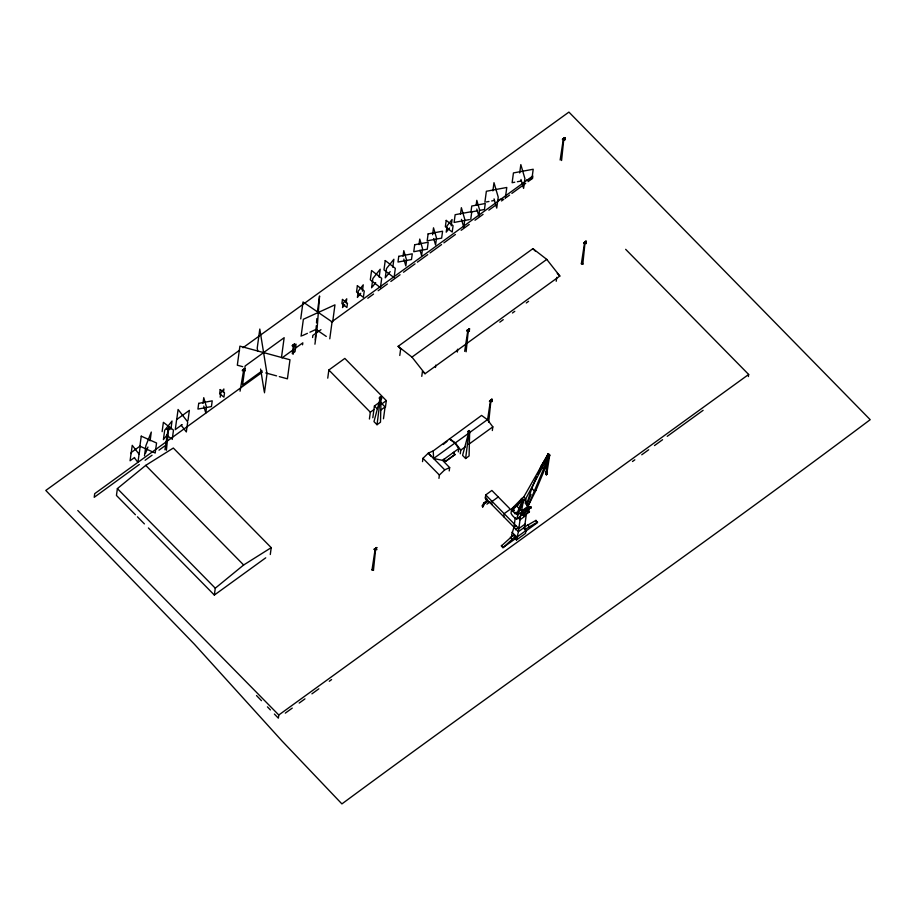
<?xml version="1.0" encoding="UTF-8"?>
<svg xmlns="http://www.w3.org/2000/svg" width="916" height="916" viewBox="0 0 916 916"><rect width="100%" height="100%" fill="white"/><g stroke="black" fill="none" stroke-linecap="round" stroke-linejoin="round"><path stroke-width="1.37" d="M381.079 397.464L380.495 422.207L377.026 424.715L373.98 421.623L380.587 396.937L377.026 424.715M469.668 431.241L469.084 455.985L465.614 458.504L462.569 455.401L469.175 430.715L465.614 458.504M315.241 339.939L315.562 335.668M315.78 332.829L316.306 325.718M316.512 322.879L316.833 318.619M292.296 345.561L293.04 344.943M166.391 450.271L168.693 428.035M375.835 548.661L375.251 548.501L372.01 569.912L373.442 570.382L375.743 548.134M466.118 351.801L468.42 329.565M488.686 422.265L490.987 400.029M561.577 160.506L563.89 138.27M585.187 242.534L584.603 242.374L581.362 263.785L582.794 264.243L585.095 242.007M270.289 554.512L271.216 547.654L173.319 448.038L145.736 465.374L117.374 488.594L116.447 495.453L135.419 514.758M131.125 453.569L132.236 445.336L139.06 454.153L137.95 462.385L134.537 457.977M139.14 454.187L140.251 445.966L131.194 452.527L130.083 460.748L134.606 457.473M144.499 455.79L145.862 445.749L151.289 432.054L150.109 440.836M162.121 431.631L163.38 422.322L173.479 430.119L172.219 439.44M168.533 428.459L169.46 429.398L168.716 428.299L169.746 427.554L167.319 429.02L168.544 428.425M170.949 428.997L172.025 421.017L164.662 430.302L163.403 439.623L167.491 434.459M176.731 419.528L178.082 409.486L187.7 421.898L186.337 431.94L181.105 425.173M188.009 420.41L189.372 410.368L176.628 419.597L175.265 429.638L182.215 424.6M202.986 403.384L203.753 397.681L206.547 407.242L205.779 412.956L203.776 406.12M220.184 397.223L220.756 392.941L223.893 388.991L223.458 392.208M242.568 385.029L245.144 365.976L284.155 337.706L281.578 356.748M148.415 527.971L214.344 595.057L215.271 588.198L243.645 564.989L271.216 547.654M244.721 370.648L243.805 369.675C247.16 366.95 239.786 372.24 243.622 369.812L244.549 370.74M264.449 392.792L267.014 373.739L259.8 329.05L257.224 348.103L257.671 350.897M293.143 354.274L294.563 343.775M300.734 318.905L303.024 301.959L332.061 321.871L329.771 338.828M301.078 336.241L303.368 319.283L334.97 304.845L332.68 321.791M302.543 344.817L302.818 342.836L295.879 347.862M312.585 337.523L312.825 335.428L320.966 329.68M317.451 311.52L319.558 295.971L317.222 327.241L314.932 344.198M625.662 249.324L748.658 374.461L278.785 715.007L278.361 718.167L274.388 714.056M327.745 378.159L328.844 370.007L344.84 358.419L386.323 400.624L385.396 407.425M346.191 302.967L346.752 298.799L343.099 303.414L342.538 307.581L344.725 304.81M362.404 291.151L363.251 284.819L358.248 291.139L357.4 297.46L360.732 293.257M371.598 287.819L372.858 278.51L380.22 269.212L379.144 277.193M380.426 287.635L381.686 278.327L371.575 270.518L370.316 279.838L379.304 286.765M369.411 419.013L370.327 412.211L373.934 409.601M392.792 267.232L393.88 259.251L386.506 268.537L385.247 277.846L390.159 271.651M372.823 417.753L374.415 405.994L380.094 401.872M403.029 256.354L403.796 250.652L406.601 260.213L405.834 265.926L403.83 259.091M383.483 418.772L385.075 406.956L381.09 402.891M399.788 355.477L400.67 348.939L398.116 346.351L532.917 248.648L546.772 259.4L559.836 276.025L425.035 373.728L422.482 371.14L421.772 376.361M376.808 547.654L374.381 549.131L375.594 548.535C378.423 550.756 374.175 547.997 376.808 547.654L376.167 547.55M418.99 244.629L419.746 239.065L422.539 248.625L421.6 255.587L419.997 250.125M432.581 234.725L433.508 227.821L436.508 238.068L435.581 244.973L433.703 238.561M451.233 225.851L452.08 219.519L447.077 225.828L446.218 232.172L449.561 227.958M422.516 461.641L422.963 458.332L428.299 453.134L433.234 450.89L481.576 415.417L487.404 419.677L492.831 426.867L492.327 430.543M435.466 367.488L435.787 365.095M460.496 214.138L461.366 207.692L464.813 219.485L463.771 227.214L461.469 219.359M470.744 219.348L471.797 211.607L455.149 214.699L454.107 222.439L469.358 219.6M438.947 478.358L439.394 475.049L444.729 469.851L449.664 467.595L442.543 460.347L433.589 458.515L433.234 450.89M476.148 205.127L476.801 200.329L479.606 209.901L478.793 215.89M457.221 351.721L457.542 349.328M457.347 351.858L457.668 349.454M445.531 461.481L444.088 459.225L445.531 461.481L454.909 454.691L453.454 452.435L454.909 454.691M467.229 330.745L468.271 329.966L469.37 330.768L468.442 329.829L467.046 330.55L469.29 328.901L468.442 329.863M484.885 202.23L486.362 191.272L506.788 187.471L505.3 198.44M449.218 470.916L449.664 467.595M469.187 330.928L468.259 329.989M469.473 329.119L468.442 329.829M492.877 190.894L493.987 182.673L498.224 197.135L496.735 208.092L494.045 198.886M458.298 451.909L458.744 448.6L454.931 443.046L449.447 439.142M460.267 453.775L460.759 450.1L455.332 442.909L449.516 438.661M519.693 172.987L520.826 164.605L524.914 178.609L523.597 188.375L520.986 179.467M489.625 401.025L491.869 399.365L491.01 400.326L491.938 401.265L490.839 400.429L489.625 400.99L491.869 399.365M482.663 507.258L484.782 503.422L487.621 501.361L486.453 498.361L485.308 497.983L487.175 501.693L486.453 498.361M503.743 516.739L504.155 513.67L510.315 509.216L491.869 490.461L485.72 494.915L485.308 497.983L518.422 531.681L516.475 539.971L515.273 538.757L515.616 536.204L513.979 534.543L501.338 546.005L502.976 547.676L515.273 538.757M532.631 178.311L532.814 176.009L331.386 322.123M491.686 504.476L492.11 501.418L498.258 496.953M502.976 547.676L515.616 536.204M516.739 519.074L517.998 514.254L516.109 512.33L517.929 514.746L523.425 500.8L521.536 498.877L511.609 508.918L511.025 513.258A13.923 11.977 7.7 0 0 516.739 519.074L531.269 507.292L530.627 506.64L527.731 508.746M516.04 512.823L514.907 513.636L511.609 508.918M517.597 505.025L512.284 508.437L514.174 510.361L512.971 511.666M564.645 139.633L563.913 138.534C567.267 135.808 559.894 141.098 563.729 138.671L564.645 139.598M515.25 517.769L513.979 527.158L511.609 535.036L512.96 536.41M514.907 513.636L516.109 512.33M536.684 476.686L531.784 488.4L526.586 504.487L528.108 506.033L535.849 490.541L545.089 468.42L549.726 455L548.421 453.66L523.757 496.999L521.582 498.579L517.093 506.502L521.536 511.014L527.341 506.811L525.647 498.922L549.119 454.794M520.563 515.834L518.422 531.681L524.582 527.215L526.185 515.296L520.036 519.761L518.261 517.952M520.906 513.91L522.692 511.987L522.727 512.823L520.906 513.91L522.692 511.987M521.044 514.048L522.818 512.113M523.654 497.789L523.757 496.999L525.647 498.922L523.471 500.502L521.536 511.014M522.303 514.506L522.406 513.727L523.826 516.063L522.303 514.46L525.303 512.284L525.601 510.098L526.677 509.101L525.475 509.972L525.303 512.284M525.452 502.266L525.555 501.476L526.196 502.128M556.218 281.269L556.756 277.353M527.856 510.475L527.971 509.651L529.391 512.033L527.868 510.43L526.505 511.414L526.677 509.101M525.841 504.029L528.704 506.937L528.372 509.399L531.269 507.292M535.871 520.986L535.952 520.368L524.158 527.169M535.952 520.368L537.497 522.647L525.429 531.394M546.737 474.431L546.05 473.332A2.153 0.733 -44.5 0 0 545.902 474.362L546.737 474.431L545.604 473.206L545.787 471.855L546.394 471.408L547.39 472.416L546.589 474.213L547.39 472.416M547.997 458.275L546.176 471.694L546.978 472.519L549.726 455M545.604 473.206L546.394 471.408M583.916 243.152L584.946 242.408L586.034 243.244L585.129 242.271L585.977 241.343L583.732 242.969L585.977 241.343M748.383 376.568L748.658 374.461M164.96 449.802L168.189 428.39L168.784 428.551M240.049 391.189L243.782 369.411M464.687 351.343L467.916 329.92L468.511 330.081M487.461 420.467L490.495 400.384L491.079 400.555M560.157 160.048L563.386 138.637L563.97 138.797M469.587 431.528L468.74 432.134L469.381 431.814M468.969 433.257L470.412 431.802L469.232 433.371C467.79 431.562 472.164 431.287 469.003 433.142M292.193 345.87L294.425 344.828A3.996 1.385 -43.7 0 1 294.54 343.981L294.46 343.992M379.361 398.311L380.85 396.891L379.59 398.38C378.388 396.685 382.487 396.33 379.361 398.139M527.662 503.147L531.062 494.4M145.495 453.305L147.957 447.077M169.62 427.967L169.861 427.337L169.105 427.44L169.609 428.07L169.849 427.44L169.094 427.543M565.046 137.686L564.794 138.305L564.29 137.789L565.058 137.583L564.806 138.202L564.302 137.686M489.499 401.368L489.751 400.635L490.255 401.254L489.499 401.368L490.266 401.151M528.108 506.033L549.382 455.057M517.048 513.292L522.486 499.838L513.223 509.399M537.772 474.087L541.024 466.278L548.421 453.66M546.062 458.801L547.928 454.038L549.6 455.321L548.066 453.718M381.422 398.597C382.43 396.319 378.686 400.063 380.919 399.101M468.958 431.15C470.103 429.066 466.301 432.65 468.442 431.642M486.156 498.647L486.934 500.651L484.083 502.724L482.045 505.93L482.743 506.64M546.268 473.171L546.44 474.751M380.323 398.265L380.942 397.384L380.163 398.357M372.423 286.788L375.686 282.655M294.425 344.027L293.086 344.897M525.04 503.067L526.105 502.243M529.482 507.59L530.536 506.766M523.941 515.284L529.505 511.208M139.324 464.469L94.222 497.296L94.703 493.667L262.354 372.159M145.106 460.267L152.056 455.218M158.995 450.168L164.777 445.955M367.785 298.25L373.556 294.059M378.159 290.704L387.388 283.994M390.846 281.475L400.063 274.766M403.521 272.247L415.051 263.865M417.364 262.182L427.738 254.637M430.039 252.953L441.569 244.572M443.871 242.889L455.401 234.507M461.16 230.305L469.232 224.443M474.992 220.241L483.064 214.378M488.835 210.176L495.751 205.15M501.51 200.959L503.811 199.276M506.124 197.604L509.582 195.085M511.884 193.402L525.715 183.337M528.028 181.666L531.486 179.147M239.557 350.233L45.8 490.449L194.272 644.085L281.991 740.952L341.908 803.904C517.093 674.554 696.034 550.379 870.2 419.677L568.916 112.096L243.026 347.725M244.068 370.762L244.652 370.236L244.79 370.991L244.068 370.762L244.812 370.888M564.176 139.621L564.748 139.198L564.897 139.85L564.187 139.518L564.76 139.095L564.909 139.747M168.979 429.375L169.575 428.86L169.712 429.615L168.991 429.272M243.713 384.193L262.079 370.888M282.002 357.916L293.567 349.534M398.116 346.351L411.971 357.103L546.772 259.4M585.381 243.358L585.977 242.832L586.114 243.587L585.381 243.358L586.125 243.484M469.29 330.493L468.706 330.905L469.439 331.145L469.301 330.39L468.717 330.802L469.45 331.042M381.846 403.876L386.323 400.624M499.793 322.169L503.25 319.661M512.468 312.986L514.769 311.325M526.276 302.978L528.589 301.307M581.362 263.785L582.496 262.961L582.794 264.243M380.541 410.242L385.075 406.956M214.344 595.057L265.732 557.821M491.274 401.38L491.869 400.853L492.007 401.609L491.274 401.38L492.018 401.506M446.985 441.455L443.252 444.489M433.589 458.515L454.931 443.046M455.332 442.909L487.404 419.677M442.543 460.347L458.744 448.6M460.759 450.1L465.339 446.79M468.774 444.294L492.831 426.867M445.565 461.286L454.931 454.485M376.029 549.486L376.625 548.959L376.762 549.726L376.052 549.382M372.01 569.912L373.144 569.088L373.442 570.382M486.923 504.166L490.117 501.853M546.383 474.854A2.153 0.733 -44.5 0 1 546.531 473.824L546.749 473.652M523.357 501.281L525.532 499.712M513.04 511.174L514.174 510.361M517.929 514.746L528.704 506.937M525.177 512.159L526.505 511.414M523.826 516.063L529.391 511.987M513.979 527.158L516.04 525.67M515.387 529.769L518.777 527.307M524.994 524.147L518.834 528.612L485.72 494.915M524.673 529.643L537.589 522.028M516.475 539.971L525.532 533.41L525.91 530.604L524.582 527.215M285.3 713.129L292.25 708.102M299.189 703.064L304.971 698.874M311.921 693.847L318.86 688.809M329.279 681.264L331.592 679.58M632.498 461.492L634.822 459.821M641.761 454.783L648.7 449.756M654.493 445.565L662.589 439.691M667.226 436.337L703.099 410.334M468.671 431.883L467.939 432.089L469.496 430.909M302.349 335.657L307.398 333.344M309.929 332.199L316.249 329.302M514.758 182.215L512.124 182.708L513.441 172.929L533.204 169.254L531.887 179.032L526.62 180.005M517.391 181.723L521.341 180.99M486.247 201.978L488.961 201.474M491.686 200.97L494.411 200.455M498.499 199.699L502.586 198.944M477.705 210.76L470.95 212.008L471.763 206.02L485.262 203.512L484.461 209.501L480.408 210.256M545.089 468.42L543.383 468.683L541.024 466.278M535.849 490.541L534.143 490.793L531.784 488.4M526.586 504.487L527.181 504.395M563.157 139.404L562.39 139.61L562.653 138.877L563.145 139.495M585.519 241.423L586.274 241.32L586.011 242.042L585.519 241.423L586.251 241.423M583.618 243.244L584.374 243.141L583.858 242.614L583.606 243.347L584.362 243.232M468.832 328.981L469.587 328.867L469.335 329.6L468.832 328.981L469.576 328.97M466.942 330.79L467.687 330.687L467.183 330.172L466.92 330.894L467.675 330.79L467.171 330.275M244.183 368.93L244.95 368.724L244.686 369.446L244.194 368.827M167.216 429.26L167.971 429.157L167.456 428.642L167.193 429.364L167.949 429.26L167.445 428.745M492.144 399.445L491.4 399.548L491.903 400.063L492.167 399.342L491.411 399.445L491.915 399.96M374.266 549.371L375.022 549.268L374.507 548.753L374.255 549.474L374.999 549.371L374.495 548.844M242.74 366.675L237.324 365.209L239.9 346.156L289.994 359.77L287.418 378.823L279.3 376.613M265.755 372.938L276.586 375.881M514.975 513.143L517.322 514.735M316.993 330.069L326.279 336.435M166.609 435.1L171.097 438.569M532.917 248.648L535.471 251.247M557.283 273.437L559.836 276.025M545.787 471.855L546.772 472.862M546.211 472.77L547.207 473.778M530.524 507.441L531.165 508.082M521.582 498.579L523.471 500.502M527.513 524.742L529.139 526.402M523.963 528.635L525.91 530.604L516.853 537.177L511.987 532.23M486.934 500.651L487.621 501.361M484.083 502.724L484.782 503.422M444.729 469.851L428.299 453.134L430.909 456.122M510.384 537.154L512.021 538.814M374.415 405.994L377.415 409.028M422.963 458.332L439.394 475.049M501.418 545.398L503.056 547.058M328.844 370.007L370.327 412.211M145.736 465.374L243.645 564.989M117.374 488.594L215.271 588.198M137.423 516.796L144.419 523.906M77.78 510.521L278.785 715.007M256.514 695.553L261.472 700.694M267.438 706.854L270.415 709.946M411.971 357.103L425.035 373.728M476.789 209.054L478.392 214.527M260.602 369.045L264.22 391.395M141.247 436.165L139.885 446.195L155.205 453.031L156.556 443L141.247 436.165M198.715 403.361L197.936 409.074L211.447 406.567L212.214 400.853L198.715 403.361M220.218 389.552L219.634 393.823L223.928 397.143L224.512 392.861L220.218 389.552M293.28 346.202L292.273 353.633L295.032 351.641L296.04 344.198L293.28 346.202M342.458 299.452L341.897 303.608L346.912 307.49L347.485 303.322L342.458 299.452M357.377 285.712L356.53 292.044L363.389 297.334L364.247 291.013L357.377 285.712M385.235 260.556L383.976 269.865L394.075 277.663L395.334 268.354L385.235 260.556M398.758 256.343L397.991 262.045L411.49 259.537L412.269 253.824L398.758 256.343M414.696 244.744L413.757 251.717L427.268 249.198L428.207 242.236L414.696 244.744M428.115 233.912L427.177 240.816L441.638 238.126L442.577 231.221L428.115 233.912M446.207 220.401L445.348 226.733L452.218 232.046L453.077 225.702L446.207 220.401M380.472 399.055C381.182 400.727 382.751 396.159 380.472 399.055M242.545 370.018L242.282 370.74L243.049 370.533L242.545 370.018"/></g></svg>
